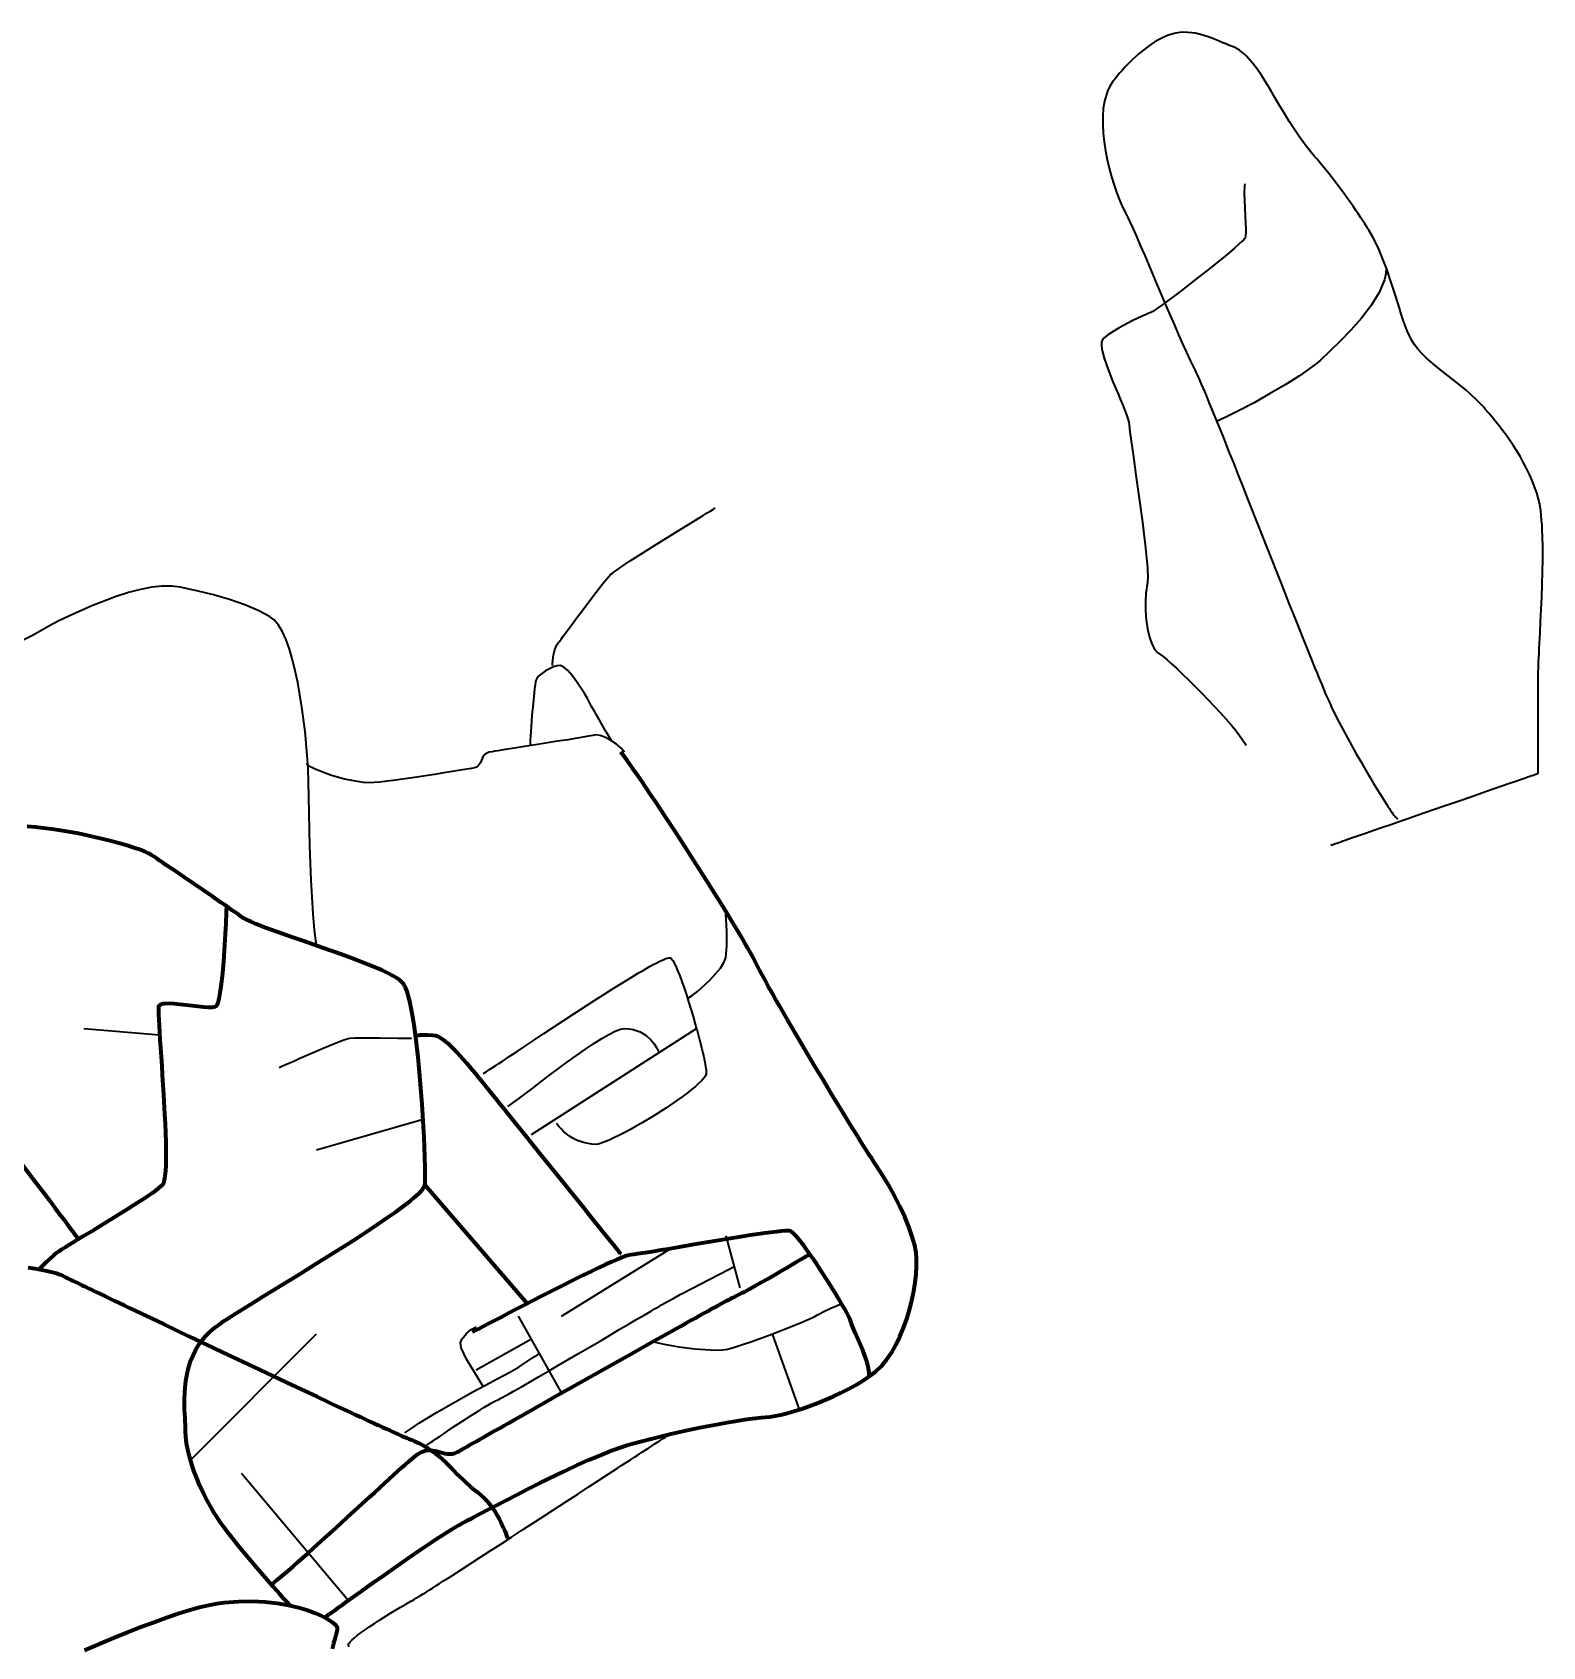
# Model space of a CAD drawing. Header units: inches. Extents: x -107 to 376, y -240 to 294.
# Drawn here: x -13.2 to 53.6, y 208.5 to 279.9 of the extents above; entities that cross this region are included whole.
import ezdxf

# ---------------------------------------------------------------- set-up
doc = ezdxf.new("R2010")
doc.units = ezdxf.units.IN
doc.header["$MEASUREMENT"] = 0
for name, color, linetype in [('Routes 2', 7, 'Continuous'), ('Routes 3', 7, 'Continuous'), ('Routes 4', 7, 'Continuous')]:
    doc.layers.add(name, color=color, linetype=linetype)

msp = doc.modelspace()

# ---------------------------------------------------------------- linework, layer by layer
at = {"layer": 'Routes 2', "color": 7, "lineweight": 106, "true_color": 0xffffff}
msp.add_lwpolyline([(-10.897, 208.37), (-9.621, 208.908), (-9.003, 209.158), (-8.405, 209.394), (-7.828, 209.611), (-7.279, 209.81), (-6.759, 209.986), (-6.273, 210.138), (-5.824, 210.264), (-5.417, 210.361), (-5.054, 210.428), (-4.723, 210.471), (-4.084, 210.521), (-3.479, 210.53), (-2.91, 210.502), (-2.38, 210.443), (-1.892, 210.359), (-1.446, 210.254), (-1.047, 210.134), (-0.695, 210.005), (-0.395, 209.871), (-0.147, 209.739), (0.045, 209.614), (0.179, 209.5), (0.253, 209.404), (0.266, 209.363), (0.264, 209.294), (0.246, 209.187), (0.214, 209.045), (0.169, 208.87), (0.111, 208.666), (0.043, 208.435)], dxfattribs=at)
at = {"layer": 'Routes 3', "color": 7, "lineweight": 70, "true_color": 0xffffff}
for points in [[(-0.282, 209.815), (-0.268, 209.825), (-0.226, 209.855), (-0.159, 209.905), (-0.066, 209.972), (0.049, 210.055), (0.185, 210.153), (0.34, 210.266), (0.514, 210.391), (0.704, 210.528), (0.908, 210.675), (1.126, 210.831), (1.356, 210.995), (1.843, 211.341), (2.357, 211.704), (3.415, 212.443), (3.934, 212.798), (4.428, 213.131), (4.662, 213.287), (4.886, 213.433), (5.097, 213.568), (5.293, 213.692), (5.475, 213.804), (5.639, 213.901), (5.784, 213.983), (5.909, 214.048), (6.031, 214.109), (6.169, 214.179), (6.32, 214.258), (6.486, 214.344), (6.665, 214.437), (6.855, 214.537), (7.269, 214.754), (7.72, 214.989), (8.203, 215.239), (8.711, 215.499), (9.237, 215.763), (10.316, 216.287), (10.856, 216.538), (11.388, 216.775), (11.904, 216.993), (12.399, 217.187), (12.864, 217.354), (13.084, 217.425), (13.295, 217.487), (14.139, 217.713), (15.009, 217.924), (15.877, 218.116), (16.301, 218.203), (16.715, 218.285), (17.113, 218.36), (17.494, 218.428), (17.852, 218.489), (18.186, 218.542), (18.491, 218.586), (18.763, 218.621), (19, 218.647), (19.197, 218.663), (19.392, 218.684), (19.621, 218.722), (19.881, 218.777), (20.166, 218.848), (20.473, 218.935), (20.798, 219.037), (21.136, 219.152), (21.483, 219.281), (22.187, 219.575), (22.535, 219.738), (22.876, 219.912), (23.205, 220.095), (23.518, 220.286), (23.81, 220.486), (24.077, 220.692), (24.323, 220.925), (24.552, 221.201), (24.765, 221.513), (24.96, 221.857), (25.138, 222.225), (25.298, 222.612), (25.439, 223.012), (25.562, 223.419), (25.665, 223.826), (25.748, 224.228), (25.812, 224.618), (25.855, 224.991), (25.876, 225.341), (25.877, 225.661), (25.855, 225.946), (25.836, 226.073), (25.812, 226.189), (25.687, 226.631), (25.535, 227.075), (25.354, 227.525), (25.143, 227.983), (24.901, 228.452), (24.629, 228.934), (24.325, 229.434), (23.989, 229.952), (23.894, 230.097), (23.785, 230.265), (23.663, 230.454), (23.53, 230.664), (23.386, 230.893), (23.232, 231.139), (23.069, 231.401), (22.898, 231.678), (22.72, 231.967), (22.536, 232.268), (22.152, 232.898), (21.755, 233.556), (21.35, 234.23), (20.551, 235.578), (20.171, 236.229), (19.813, 236.848), (19.645, 237.142), (19.486, 237.424), (19.335, 237.692), (19.195, 237.944), (19.067, 238.18), (18.95, 238.398), (18.846, 238.595), (18.756, 238.772), (18.663, 238.951), (18.552, 239.157), (18.423, 239.388), (18.277, 239.641), (18.117, 239.915), (17.943, 240.209), (17.756, 240.519), (17.558, 240.843), (17.35, 241.181), (17.133, 241.53), (16.68, 242.254), (15.726, 243.747), (15.246, 244.487), (14.778, 245.2), (14.552, 245.542), (14.333, 245.871), (14.121, 246.187), (13.92, 246.486), (13.728, 246.767), (13.549, 247.028), (13.383, 247.267), (13.232, 247.481), (13.097, 247.67), (12.978, 247.831), (12.879, 247.962), (12.798, 248.062)], [(-1.815, 210.34), (-1.829, 210.355), (-1.87, 210.4), (-1.935, 210.472), (-2.023, 210.569), (-2.131, 210.689), (-2.257, 210.829), (-2.4, 210.989), (-2.556, 211.166), (-2.725, 211.358), (-2.904, 211.562), (-3.282, 212.001), (-4.066, 212.94), (-4.438, 213.409), (-4.611, 213.635), (-4.774, 213.854), (-4.923, 214.062), (-5.058, 214.259), (-5.175, 214.442), (-5.277, 214.613), (-5.468, 214.955), (-5.643, 215.295), (-5.801, 215.634), (-5.943, 215.968), (-6.068, 216.297), (-6.175, 216.618), (-6.264, 216.93), (-6.336, 217.231), (-6.388, 217.52), (-6.422, 217.794), (-6.437, 218.054), (-6.439, 218.179), (-6.443, 218.316), (-6.45, 218.468), (-6.458, 218.632), (-6.475, 218.995), (-6.481, 219.395), (-6.467, 219.824), (-6.422, 220.271), (-6.385, 220.498), (-6.335, 220.726), (-6.272, 220.955), (-6.195, 221.182), (-6.102, 221.406), (-5.992, 221.627), (-5.863, 221.843), (-5.714, 222.054), (-5.544, 222.256), (-5.351, 222.451), (-5.135, 222.636), (-4.892, 222.811), (-4.755, 222.902), (-4.605, 223.001), (-4.443, 223.106), (-4.268, 223.218), (-4.083, 223.335), (-3.887, 223.458), (-3.468, 223.72), (-3.015, 224), (-2.536, 224.295), (-2.036, 224.602), (-1.521, 224.92), (-0.467, 225.572), (0.58, 226.23), (1.086, 226.554), (1.573, 226.87), (2.035, 227.176), (2.466, 227.47), (2.861, 227.748), (3.043, 227.88), (3.214, 228.007), (3.372, 228.129), (3.518, 228.245), (3.651, 228.356), (3.77, 228.459), (3.873, 228.556), (3.961, 228.646), (4.033, 228.729), (4.088, 228.804), (4.125, 228.87), (4.144, 228.928), (4.149, 228.987), (4.153, 229.062), (4.156, 229.154), (4.158, 229.261), (4.158, 229.384), (4.157, 229.521), (4.155, 229.671), (4.152, 229.835), (4.147, 230.01), (4.142, 230.196), (4.127, 230.6), (4.107, 231.039), (4.083, 231.507), (4.054, 231.998), (4.02, 232.506), (3.982, 233.024), (3.894, 234.069), (3.843, 234.582), (3.788, 235.081), (3.728, 235.56), (3.665, 236.012), (3.597, 236.431), (3.526, 236.812), (3.489, 236.985), (3.451, 237.147), (3.411, 237.295), (3.371, 237.43), (3.33, 237.551), (3.288, 237.656), (3.245, 237.746), (3.201, 237.818), (3.1, 237.927), (3.032, 237.982), (2.95, 238.039), (2.857, 238.098), (2.753, 238.158), (2.512, 238.284), (2.233, 238.415), (1.921, 238.55), (1.58, 238.69), (1.215, 238.833), (0.831, 238.977), (0.433, 239.123), (-0.388, 239.415), (-1.209, 239.701), (-1.608, 239.839), (-1.993, 239.974), (-2.358, 240.103), (-2.7, 240.226), (-3.014, 240.343), (-3.294, 240.452), (-3.536, 240.553), (-3.642, 240.6), (-3.736, 240.644), (-3.818, 240.686), (-3.888, 240.725), (-3.992, 240.796), (-4.101, 240.875), (-4.227, 240.965), (-4.368, 241.065), (-4.523, 241.174), (-4.69, 241.291), (-4.869, 241.415), (-5.25, 241.679), (-5.655, 241.957), (-6.07, 242.241), (-6.482, 242.522), (-6.877, 242.79), (-7.244, 243.038), (-7.412, 243.152), (-7.568, 243.257), (-7.71, 243.353), (-7.837, 243.438), (-7.947, 243.511), (-8.007, 243.546), (-8.078, 243.584), (-8.254, 243.663), (-8.471, 243.747), (-8.725, 243.835), (-9.011, 243.926), (-9.325, 244.018), (-9.664, 244.11), (-10.022, 244.201), (-10.396, 244.29), (-11.173, 244.456), (-11.961, 244.597), (-12.349, 244.655), (-12.727, 244.703), (-13.09, 244.74), (-13.436, 244.764)], [(-4.63, 241.249), (-4.631, 241.23), (-4.633, 241.175), (-4.636, 241.087), (-4.64, 240.968), (-4.646, 240.823), (-4.653, 240.653), (-4.662, 240.462), (-4.672, 240.253), (-4.696, 239.793), (-4.726, 239.296), (-4.763, 238.786), (-4.807, 238.287), (-4.857, 237.823), (-4.885, 237.612), (-4.914, 237.418), (-4.946, 237.245), (-4.979, 237.096), (-5.015, 236.974), (-5.052, 236.881), (-5.091, 236.821), (-5.133, 236.794), (-5.188, 236.78), (-5.257, 236.771), (-5.431, 236.769), (-5.644, 236.783), (-5.887, 236.81), (-6.148, 236.843), (-6.684, 236.91), (-6.937, 236.934), (-7.166, 236.945), (-7.36, 236.938), (-7.442, 236.927), (-7.51, 236.909), (-7.564, 236.884), (-7.604, 236.852), (-7.626, 236.811), (-7.632, 236.785), (-7.635, 236.746), (-7.636, 236.693), (-7.636, 236.626), (-7.632, 236.454), (-7.622, 236.234), (-7.608, 235.973), (-7.589, 235.674), (-7.567, 235.342), (-7.543, 234.981), (-7.517, 234.597), (-7.49, 234.193), (-7.462, 233.775), (-7.408, 232.914), (-7.361, 232.051), (-7.341, 231.63), (-7.325, 231.223), (-7.314, 230.834), (-7.307, 230.467), (-7.307, 230.128), (-7.313, 229.821), (-7.326, 229.55), (-7.346, 229.321), (-7.376, 229.137), (-7.394, 229.064), (-7.414, 229.005), (-7.437, 228.959), (-7.463, 228.926), (-7.537, 228.854), (-7.641, 228.768), (-7.771, 228.669), (-7.926, 228.558), (-8.102, 228.436), (-8.298, 228.305), (-8.51, 228.167), (-8.974, 227.871), (-9.473, 227.56), (-10.493, 226.938), (-10.972, 226.647), (-11.194, 226.512), (-11.403, 226.385), (-11.593, 226.268), (-11.764, 226.163), (-11.913, 226.07), (-12.036, 225.991), (-12.132, 225.927), (-12.198, 225.88), (-12.273, 225.815), (-12.567, 225.54), (-12.696, 225.412), (-12.801, 225.305), (-12.841, 225.263), (-12.872, 225.232), (-12.891, 225.212), (-12.897, 225.205)], [(3.731, 235.538), (3.741, 235.539), (3.77, 235.543), (3.816, 235.548), (3.878, 235.553), (3.954, 235.558), (4.043, 235.562), (4.144, 235.564), (4.254, 235.563), (4.499, 235.548), (4.632, 235.529), (4.706, 235.503), (4.785, 235.464), (4.87, 235.412), (4.96, 235.349), (5.054, 235.275), (5.152, 235.192), (5.354, 235.002), (5.564, 234.788), (5.982, 234.322), (6.181, 234.088), (6.367, 233.864), (6.534, 233.66), (6.614, 233.563), (6.67, 233.493), (6.742, 233.404), (6.829, 233.297), (6.93, 233.173), (7.043, 233.032), (7.169, 232.875), (7.307, 232.705), (7.455, 232.521), (7.613, 232.326), (7.779, 232.119), (7.954, 231.902), (8.136, 231.676), (8.518, 231.202), (8.919, 230.703), (9.332, 230.19), (10.168, 229.151), (10.577, 228.642), (10.972, 228.152), (11.162, 227.916), (11.345, 227.687), (11.522, 227.468), (11.691, 227.258), (11.851, 227.059), (12.001, 226.872), (12.141, 226.697), (12.27, 226.537), (12.387, 226.392), (12.491, 226.262), (12.582, 226.15), (12.657, 226.056), (12.718, 225.98), (12.762, 225.925), (12.789, 225.892), (12.798, 225.88)], [(-13.667, 229.853), (-13.166, 229.191), (-12.672, 228.535), (-12.435, 228.221), (-12.21, 227.921), (-12, 227.64), (-11.807, 227.383), (-11.635, 227.153), (-11.487, 226.955), (-11.423, 226.87), (-11.367, 226.794), (-11.318, 226.728), (-11.277, 226.673), (-11.244, 226.63), (-11.22, 226.598), (-11.206, 226.578), (-11.201, 226.572)], [(4.145, 228.938), (8.668, 223.686)], [(23.784, 220.468), (23.779, 220.644), (23.752, 220.829), (23.708, 221.022), (23.648, 221.22), (23.497, 221.623), (23.326, 222.021), (23.161, 222.393), (23.088, 222.564), (23.028, 222.722), (23.002, 222.796), (22.984, 222.855), (22.941, 222.963), (22.876, 223.104), (22.789, 223.273), (22.684, 223.466), (22.563, 223.681), (22.427, 223.913), (22.28, 224.159), (21.961, 224.675), (21.622, 225.2), (21.451, 225.457), (21.366, 225.582), (21.333, 225.63), (21.305, 225.67), (21.09, 225.977), (20.887, 226.253), (20.701, 226.491), (20.617, 226.593), (20.538, 226.682), (20.467, 226.757), (20.403, 226.818), (20.347, 226.862), (20.301, 226.889), (20.274, 226.897), (20.192, 226.903), (20.063, 226.899), (19.892, 226.886), (19.683, 226.863), (19.44, 226.833), (19.166, 226.796), (18.865, 226.752), (18.542, 226.703), (18.199, 226.65), (17.472, 226.532), (15.959, 226.278), (15.234, 226.155), (14.893, 226.097), (14.571, 226.043), (14.273, 225.993), (14.002, 225.949), (13.762, 225.911), (13.557, 225.879), (13.39, 225.855), (13.266, 225.84), (13.171, 225.827), (13.11, 225.812), (13.038, 225.79), (12.862, 225.727), (12.648, 225.641), (12.4, 225.534), (12.122, 225.408), (11.817, 225.266), (11.489, 225.109), (11.143, 224.941), (10.783, 224.763), (10.033, 224.386), (9.273, 223.998), (8.532, 223.616), (8.179, 223.433), (7.843, 223.258), (7.528, 223.093), (7.237, 222.942), (6.975, 222.805), (6.746, 222.686), (6.553, 222.586), (6.4, 222.508), (6.341, 222.478), (6.292, 222.454), (6.256, 222.437), (6.232, 222.426)], [(-2.645, 211.267), (-2.521, 211.363), (-2.379, 211.477), (-2.221, 211.607), (-2.049, 211.753), (-1.864, 211.912), (-1.666, 212.084), (-1.458, 212.267), (-1.24, 212.461), (-1.013, 212.663), (-0.779, 212.873), (-0.295, 213.312), (0.205, 213.767), (0.708, 214.228), (1.207, 214.685), (1.69, 215.129), (1.924, 215.343), (2.149, 215.55), (2.366, 215.749), (2.574, 215.938), (2.77, 216.116), (2.954, 216.282), (3.124, 216.435), (3.28, 216.574), (3.42, 216.697), (3.542, 216.803), (3.646, 216.891), (3.731, 216.96), (3.804, 217.015), (3.875, 217.061), (4.012, 217.132), (4.141, 217.178), (4.264, 217.201), (4.382, 217.206), (4.496, 217.197), (4.606, 217.177), (4.713, 217.149), (4.924, 217.089), (5.029, 217.064), (5.134, 217.046), (5.242, 217.041), (5.353, 217.052), (5.467, 217.081), (5.586, 217.135), (5.623, 217.155), (5.675, 217.184), (5.741, 217.221), (5.82, 217.266), (5.913, 217.317), (6.018, 217.376), (6.135, 217.442), (6.263, 217.515), (6.403, 217.594), (6.553, 217.678), (6.714, 217.769), (6.884, 217.865), (7.064, 217.967), (7.253, 218.073), (7.45, 218.185), (7.654, 218.301), (7.867, 218.421), (8.086, 218.545), (8.545, 218.804), (9.026, 219.075), (9.525, 219.358), (10.041, 219.649), (10.567, 219.946), (11.642, 220.552), (12.718, 221.159), (13.249, 221.457), (13.769, 221.749), (14.275, 222.033), (14.763, 222.307), (15.231, 222.568), (15.455, 222.694), (15.673, 222.815), (15.883, 222.932), (16.086, 223.045), (16.281, 223.153), (16.468, 223.256), (16.645, 223.354), (16.813, 223.447), (16.972, 223.534), (17.119, 223.615), (17.256, 223.689), (17.382, 223.757), (17.496, 223.818), (17.598, 223.873), (17.687, 223.92), (17.763, 223.959), (17.826, 223.99), (17.874, 224.014), (17.961, 224.055), (18.056, 224.103), (18.159, 224.155), (18.268, 224.212), (18.505, 224.339), (18.759, 224.479), (19.027, 224.629), (19.301, 224.785), (19.847, 225.101), (20.108, 225.254), (20.352, 225.398), (20.575, 225.53), (20.676, 225.591), (20.77, 225.647), (20.855, 225.698), (20.931, 225.743), (20.998, 225.783), (21.054, 225.817), (21.099, 225.844), (21.132, 225.864), (21.152, 225.876), (21.159, 225.88)], [(-13.388, 225.283), (-13.081, 225.236), (-12.789, 225.184), (-12.515, 225.126), (-12.264, 225.061), (-12.147, 225.026), (-12.038, 224.989), (-11.937, 224.95), (-11.843, 224.908), (-11.798, 224.886), (-11.743, 224.858), (-11.674, 224.825), (-11.593, 224.785), (-11.501, 224.74), (-11.396, 224.689), (-11.28, 224.633), (-11.153, 224.572), (-11.015, 224.505), (-10.868, 224.434), (-10.71, 224.358), (-10.542, 224.277), (-10.366, 224.193), (-10.18, 224.103), (-9.987, 224.01), (-9.784, 223.913), (-9.575, 223.813), (-9.357, 223.709), (-9.133, 223.601), (-8.902, 223.491), (-8.422, 223.261), (-7.919, 223.021), (-7.396, 222.772), (-6.857, 222.515), (-6.304, 222.251), (-5.739, 221.983), (-4.589, 221.437), (-3.43, 220.888), (-2.284, 220.347), (-1.723, 220.082), (-1.174, 219.824), (-0.64, 219.574), (-0.124, 219.332), (0.372, 219.101), (0.844, 218.881), (1.07, 218.776), (1.29, 218.675), (1.502, 218.577), (1.706, 218.482), (1.903, 218.392), (2.091, 218.306), (2.271, 218.224), (2.441, 218.147), (2.602, 218.074), (2.753, 218.006), (2.894, 217.944), (3.024, 217.886), (3.144, 217.834), (3.252, 217.787), (3.349, 217.746), (3.433, 217.71), (3.506, 217.681), (3.566, 217.658), (3.678, 217.613), (3.89, 217.516), (4.088, 217.412), (4.275, 217.3), (4.451, 217.182), (4.617, 217.058), (4.775, 216.929), (5.07, 216.662), (5.348, 216.386), (5.618, 216.109), (5.891, 215.837), (6.176, 215.578), (6.326, 215.455), (6.483, 215.337), (6.634, 215.212), (6.776, 215.078), (6.907, 214.935), (7.029, 214.787), (7.141, 214.635), (7.244, 214.481), (7.337, 214.328), (7.422, 214.177), (7.498, 214.031), (7.565, 213.892), (7.623, 213.761), (7.673, 213.641), (7.716, 213.533), (7.75, 213.441), (7.776, 213.366), (7.794, 213.309), (7.805, 213.274), (7.809, 213.262)]]:
    msp.add_lwpolyline(points, dxfattribs=at)
at = {"layer": 'Routes 4', "color": 7, "lineweight": 35, "true_color": 0xffffff}
for points in [[(44.185, 243.946), (44.191, 243.948), (44.209, 243.954), (44.237, 243.964), (44.276, 243.977), (44.326, 243.994), (44.386, 244.015), (44.455, 244.039), (44.534, 244.066), (44.622, 244.097), (44.718, 244.13), (44.823, 244.167), (44.936, 244.206), (45.184, 244.292), (45.461, 244.387), (45.762, 244.492), (46.086, 244.604), (46.429, 244.723), (46.789, 244.847), (47.163, 244.977), (47.549, 245.11), (48.342, 245.385), (49.147, 245.663), (49.942, 245.939), (50.329, 246.072), (50.705, 246.202), (51.067, 246.328), (51.412, 246.447), (51.739, 246.561), (52.043, 246.666), (52.323, 246.763), (52.576, 246.85), (52.798, 246.927), (52.897, 246.961), (52.987, 246.992), (53.068, 247.021), (53.14, 247.045), (53.202, 247.067), (53.255, 247.085), (53.297, 247.1), (53.328, 247.111), (53.348, 247.118), (53.357, 247.121), (53.358, 247.127), (53.358, 247.148), (53.358, 247.185), (53.358, 247.236), (53.358, 247.3), (53.358, 247.376), (53.358, 247.465), (53.358, 247.564), (53.358, 247.674), (53.358, 247.793), (53.358, 248.057), (53.358, 248.35), (53.358, 248.665), (53.358, 248.997), (53.358, 249.685), (53.358, 250.365), (53.358, 250.686), (53.358, 250.987), (53.358, 251.26), (53.358, 251.385), (53.358, 251.501), (53.358, 251.615), (53.361, 251.746), (53.365, 251.895), (53.372, 252.059), (53.38, 252.239), (53.389, 252.433), (53.399, 252.64), (53.41, 252.858), (53.422, 253.088), (53.435, 253.327), (53.46, 253.83), (53.486, 254.36), (53.509, 254.908), (53.544, 256.023), (53.552, 256.573), (53.553, 257.107), (53.543, 257.616), (53.534, 257.859), (53.521, 258.092), (53.506, 258.315), (53.487, 258.526), (53.464, 258.724), (53.438, 258.91), (53.408, 259.08), (53.373, 259.234), (53.291, 259.514), (53.196, 259.789), (53.089, 260.061), (52.971, 260.328), (52.843, 260.591), (52.707, 260.849), (52.564, 261.101), (52.261, 261.587), (51.945, 262.046), (51.785, 262.264), (51.625, 262.473), (51.467, 262.673), (51.311, 262.864), (51.16, 263.046), (51.014, 263.217), (50.979, 263.258), (50.929, 263.314), (50.826, 263.428), (50.612, 263.646), (50.392, 263.853), (50.166, 264.052), (49.705, 264.428), (49.248, 264.785), (48.809, 265.134), (48.602, 265.309), (48.406, 265.486), (48.222, 265.667), (48.054, 265.852), (47.902, 266.044), (47.769, 266.243), (47.657, 266.452), (47.564, 266.672), (47.475, 266.905), (47.388, 267.151), (47.302, 267.409), (47.217, 267.676), (47.044, 268.234), (46.861, 268.814), (46.659, 269.405), (46.432, 269.993), (46.306, 270.284), (46.171, 270.569), (46.025, 270.849), (45.869, 271.121), (45.827, 271.188), (45.807, 271.221), (45.796, 271.237), (45.764, 271.288), (45.691, 271.402), (45.606, 271.531), (45.511, 271.675), (45.407, 271.832), (45.293, 272.001), (45.17, 272.18), (45.038, 272.368), (44.899, 272.565), (44.753, 272.768), (44.44, 273.19), (44.104, 273.623), (43.749, 274.059), (43.566, 274.274), (43.471, 274.384), (43.333, 274.545), (43.069, 274.878), (42.819, 275.223), (42.58, 275.575), (42.352, 275.93), (42.134, 276.287), (41.923, 276.64), (41.719, 276.985), (41.52, 277.321), (41.325, 277.642), (41.132, 277.946), (40.939, 278.228), (40.746, 278.486), (40.552, 278.715), (40.453, 278.817), (40.353, 278.912), (40.253, 278.997), (40.15, 279.073), (40.047, 279.139), (39.941, 279.194), (39.834, 279.239), (39.777, 279.26), (39.665, 279.304), (39.546, 279.355), (39.419, 279.409), (39.146, 279.526), (38.849, 279.642), (38.534, 279.746), (38.205, 279.825), (38.036, 279.851), (37.864, 279.867), (37.691, 279.87), (37.517, 279.86), (37.343, 279.835), (37.255, 279.816), (37.162, 279.791), (36.971, 279.727), (36.782, 279.647), (36.595, 279.553), (36.41, 279.446), (36.228, 279.328), (36.051, 279.201), (35.71, 278.926), (35.392, 278.635), (35.103, 278.342), (34.972, 278.198), (34.849, 278.059), (34.736, 277.927), (34.634, 277.802), (34.587, 277.743), (34.576, 277.729), (34.558, 277.706), (34.517, 277.65), (34.442, 277.531), (34.375, 277.404), (34.316, 277.269), (34.264, 277.127), (34.22, 276.978), (34.184, 276.823), (34.154, 276.661), (34.131, 276.495), (34.105, 276.147), (34.103, 275.783), (34.124, 275.408), (34.165, 275.024), (34.224, 274.635), (34.301, 274.246), (34.391, 273.861), (34.495, 273.482), (34.61, 273.115), (34.733, 272.762), (34.864, 272.428), (35, 272.116), (35.139, 271.828), (35.211, 271.679), (35.286, 271.521), (35.443, 271.181), (35.609, 270.813), (35.781, 270.421), (35.959, 270.008), (36.142, 269.58), (36.517, 268.694), (36.897, 267.796), (37.086, 267.353), (37.273, 266.92), (37.456, 266.501), (37.635, 266.1), (37.807, 265.722), (37.973, 265.371), (38.132, 265.047), (38.177, 264.953), (38.225, 264.848), (38.278, 264.732), (38.335, 264.604), (38.395, 264.466), (38.459, 264.318), (38.527, 264.16), (38.598, 263.992), (38.672, 263.815), (38.75, 263.629), (38.83, 263.435), (38.914, 263.232), (39.089, 262.804), (39.274, 262.348), (39.468, 261.867), (39.67, 261.363), (39.878, 260.84), (40.093, 260.3), (40.313, 259.747), (40.536, 259.182), (40.99, 258.033), (41.447, 256.875), (41.899, 255.731), (42.12, 255.172), (42.336, 254.626), (42.547, 254.094), (42.751, 253.58), (42.948, 253.088), (43.136, 252.619), (43.315, 252.177), (43.482, 251.765), (43.562, 251.571), (43.638, 251.385), (43.712, 251.208), (43.782, 251.041), (43.848, 250.883), (43.911, 250.735), (43.97, 250.597), (44.025, 250.47), (44.077, 250.354), (44.124, 250.249), (44.167, 250.156), (44.206, 250.073), (44.369, 249.74), (44.544, 249.397), (44.917, 248.694), (45.309, 247.989), (45.506, 247.643), (45.701, 247.307), (45.893, 246.983), (46.078, 246.675), (46.254, 246.385), (46.42, 246.117), (46.573, 245.874), (46.644, 245.763), (46.711, 245.66), (46.773, 245.564), (46.831, 245.477), (46.884, 245.398), (46.933, 245.329), (46.975, 245.269), (46.994, 245.242), (47.004, 245.23), (47.008, 245.225), (47.009, 245.223), (47.02, 245.213), (47.039, 245.197), (47.088, 245.152), (47.134, 245.111), (47.149, 245.097), (47.155, 245.092)], [(40.393, 273.167), (40.377, 273.088), (40.366, 272.988), (40.361, 272.87), (40.359, 272.736), (40.366, 272.433), (40.382, 272.1), (40.401, 271.761), (40.418, 271.438), (40.427, 271.151), (40.426, 271.029), (40.422, 270.925), (40.413, 270.841), (40.398, 270.781), (40.387, 270.758), (40.363, 270.727), (40.324, 270.685), (40.271, 270.633), (40.126, 270.5), (39.936, 270.334), (39.706, 270.141), (39.444, 269.924), (39.156, 269.69), (38.85, 269.445), (38.209, 268.939), (37.575, 268.449), (37.278, 268.223), (37.003, 268.018), (36.757, 267.838), (36.547, 267.688), (36.379, 267.575), (36.314, 267.533), (36.261, 267.503), (36.117, 267.441), (36.027, 267.403), (35.922, 267.357), (35.68, 267.246), (35.406, 267.114), (34.833, 266.811), (34.567, 266.652), (34.336, 266.496), (34.239, 266.42), (34.158, 266.348), (34.093, 266.278), (34.056, 266.183), (34.049, 266.05), (34.069, 265.882), (34.112, 265.685), (34.175, 265.464), (34.254, 265.223), (34.346, 264.967), (34.557, 264.429), (34.781, 263.889), (34.889, 263.631), (34.991, 263.386), (35.082, 263.16), (35.16, 262.957), (35.22, 262.782), (35.261, 262.641), (35.277, 262.537), (35.279, 262.492), (35.284, 262.425), (35.293, 262.337), (35.306, 262.228), (35.322, 262.1), (35.341, 261.954), (35.363, 261.791), (35.387, 261.613), (35.443, 261.216), (35.507, 260.772), (35.575, 260.292), (35.647, 259.786), (35.72, 259.264), (35.861, 258.214), (35.924, 257.706), (35.981, 257.222), (36.028, 256.774), (36.064, 256.37), (36.077, 256.189), (36.086, 256.022), (36.092, 255.872), (36.093, 255.74), (36.09, 255.626), (36.082, 255.533), (36.056, 255.393), (36.032, 255.246), (36.014, 255.082), (35.994, 254.716), (35.998, 254.318), (36.028, 253.907), (36.085, 253.505), (36.172, 253.133), (36.228, 252.964), (36.291, 252.81), (36.363, 252.673), (36.443, 252.557), (36.532, 252.464), (36.632, 252.392), (36.769, 252.29), (36.943, 252.146), (37.149, 251.964), (37.381, 251.75), (37.633, 251.51), (37.902, 251.249), (38.465, 250.682), (39.028, 250.093), (39.296, 249.802), (39.548, 249.522), (39.778, 249.258), (39.982, 249.014), (40.154, 248.795), (40.289, 248.608), (40.382, 248.457), (40.411, 248.397), (40.427, 248.348)], [(46.636, 269.467), (46.615, 269.2), (46.553, 268.926), (46.319, 268.364), (45.971, 267.797), (45.542, 267.238), (45.068, 266.702), (44.584, 266.206), (44.126, 265.762), (43.728, 265.387), (43.554, 265.235), (43.338, 265.067), (42.802, 264.694), (42.168, 264.293), (41.482, 263.887), (40.791, 263.499), (40.142, 263.154), (39.582, 262.874), (39.349, 262.767), (39.156, 262.684)], [(9.79, 251.886), (9.79, 251.904), (9.791, 251.953), (9.801, 252.122), (9.829, 252.35), (9.883, 252.591), (9.971, 252.799), (10.035, 252.885), (10.089, 252.954), (10.16, 253.048), (10.246, 253.163), (10.347, 253.298), (10.581, 253.616), (10.85, 253.978), (11.137, 254.364), (11.429, 254.752), (11.711, 255.121), (11.969, 255.45), (12.084, 255.593), (12.188, 255.717), (12.278, 255.821), (12.353, 255.901), (12.415, 255.958), (12.506, 256.028), (12.637, 256.12), (12.802, 256.233), (12.998, 256.362), (13.221, 256.507), (13.729, 256.831), (14.294, 257.185), (15.457, 257.907), (15.988, 258.234), (16.226, 258.381), (16.441, 258.514), (16.627, 258.63), (16.782, 258.726), (16.9, 258.801), (16.977, 258.851)], [(-0.647, 239.505), (-0.733, 240.191), (-0.8, 240.906), (-0.89, 242.392), (-0.938, 243.901), (-0.966, 245.368), (-0.98, 246.067), (-0.997, 246.732), (-1.021, 247.356), (-1.053, 247.93), (-1.153, 248.964), (-1.294, 250.044), (-1.479, 251.128), (-1.589, 251.649), (-1.712, 252.143), (-1.847, 252.602), (-1.995, 253.016), (-2.157, 253.377), (-2.333, 253.675), (-2.524, 253.902), (-2.73, 254.055), (-3.227, 254.321), (-3.822, 254.57), (-4.491, 254.8), (-5.206, 255.008), (-5.943, 255.189), (-6.676, 255.342), (-7.046, 255.396), (-7.466, 255.396), (-7.931, 255.342), (-8.431, 255.243), (-8.957, 255.105), (-9.497, 254.935), (-10.581, 254.526), (-11.601, 254.072), (-12.062, 253.844), (-12.476, 253.626), (-13.178, 253.226), (-13.606, 253)], [(12.394, 248.555), (12.385, 248.57), (12.36, 248.613), (12.267, 248.77), (12.133, 248.999), (11.974, 249.271), (11.648, 249.838), (11.514, 250.078), (11.421, 250.252), (11.33, 250.421), (11.197, 250.649), (10.848, 251.183), (10.656, 251.441), (10.466, 251.659), (10.291, 251.815), (10.142, 251.883), (9.996, 251.877), (9.827, 251.83), (9.475, 251.652), (9.181, 251.424), (9.085, 251.315), (9.04, 251.222), (9.029, 251.153), (9.014, 251.034), (8.995, 250.873), (8.973, 250.677), (8.925, 250.211), (8.877, 249.696), (8.836, 249.191), (8.809, 248.759), (8.803, 248.588), (8.804, 248.457), (8.812, 248.375), (8.828, 248.348)], [(12.965, 248.062), (12.813, 248.238), (12.606, 248.413), (12.369, 248.573), (12.124, 248.703), (11.894, 248.79), (11.702, 248.819), (11.625, 248.807), (11.563, 248.795), (11.472, 248.778), (11.355, 248.757), (11.214, 248.733), (10.871, 248.675), (10.461, 248.608), (10.005, 248.535), (9.028, 248.379), (8.547, 248.303), (8.097, 248.232), (7.696, 248.169), (7.364, 248.116), (7.231, 248.095), (7.121, 248.077), (6.979, 248.052), (6.88, 248.018), (6.805, 247.971), (6.707, 247.85), (6.648, 247.709), (6.591, 247.567), (6.499, 247.446), (6.429, 247.4), (6.336, 247.365), (6.205, 247.341), (5.993, 247.305), (5.71, 247.258), (5.368, 247.203), (4.981, 247.141), (4.563, 247.075), (3.687, 246.942), (2.847, 246.823), (2.476, 246.774), (2.154, 246.737), (1.895, 246.712), (1.676, 246.706), (1.43, 246.72), (1.161, 246.754), (0.589, 246.868), (0.017, 247.027), (-0.492, 247.209), (-0.706, 247.303), (-0.881, 247.394), (-1.011, 247.482), (-1.088, 247.562)], [(15.755, 237.164), (15.954, 237.296), (16.197, 237.485), (16.733, 237.973), (17.203, 238.509), (17.363, 238.758), (17.447, 238.973), (17.491, 239.494), (17.486, 240.133), (17.462, 240.675), (17.451, 240.841), (17.447, 240.903)], [(6.717, 233.848), (6.779, 233.886), (6.855, 233.934), (6.944, 233.99), (7.045, 234.055), (7.157, 234.128), (7.28, 234.209), (7.413, 234.296), (7.556, 234.391), (7.709, 234.492), (7.87, 234.599), (8.216, 234.828), (8.589, 235.077), (8.987, 235.341), (9.403, 235.618), (9.834, 235.903), (10.721, 236.486), (11.611, 237.064), (12.047, 237.344), (12.47, 237.612), (12.876, 237.865), (13.26, 238.101), (13.619, 238.316), (13.787, 238.414), (13.947, 238.506), (14.098, 238.591), (14.239, 238.668), (14.371, 238.738), (14.493, 238.799), (14.603, 238.852), (14.702, 238.896), (14.789, 238.931), (14.863, 238.955), (14.924, 238.97), (14.971, 238.973), (15.004, 238.966), (15.02, 238.954), (15.049, 238.924), (15.08, 238.882), (15.114, 238.828), (15.15, 238.763), (15.229, 238.603), (15.314, 238.405), (15.405, 238.174), (15.501, 237.916), (15.6, 237.635), (15.7, 237.334), (15.801, 237.02), (15.999, 236.37), (16.094, 236.042), (16.14, 235.88), (16.15, 235.842), (16.158, 235.815), (16.173, 235.76), (16.286, 235.337), (16.386, 234.941), (16.429, 234.757), (16.468, 234.585), (16.502, 234.425), (16.531, 234.28), (16.553, 234.151), (16.57, 234.038), (16.579, 233.945), (16.582, 233.871), (16.581, 233.856), (16.579, 233.834), (16.548, 233.754), (16.482, 233.658), (16.385, 233.547), (16.259, 233.423), (16.106, 233.287), (15.93, 233.142), (15.732, 232.989), (15.516, 232.828), (15.285, 232.664), (14.787, 232.326), (14.259, 231.989), (13.723, 231.665), (13.459, 231.513), (13.201, 231.369), (12.952, 231.236), (12.714, 231.114), (12.491, 231.005), (12.285, 230.912), (12.099, 230.835), (11.935, 230.777), (11.796, 230.739), (11.685, 230.722), (11.518, 230.733), (11.359, 230.754), (11.207, 230.786), (11.06, 230.828), (10.919, 230.879), (10.784, 230.94), (10.654, 231.012), (10.529, 231.092), (10.408, 231.183), (10.292, 231.283), (10.18, 231.393), (10.071, 231.513), (9.966, 231.643)], [(-10.936, 235.847), (-7.582, 235.564)], [(7.809, 232.392), (8.017, 232.54), (8.275, 232.731), (8.576, 232.957), (8.911, 233.211), (9.273, 233.487), (9.656, 233.776), (10.451, 234.368), (11.239, 234.929), (11.612, 235.179), (11.96, 235.401), (12.277, 235.585), (12.555, 235.726), (12.786, 235.816), (12.965, 235.847), (13.163, 235.836), (13.346, 235.804), (13.664, 235.691), (13.923, 235.531), (14.128, 235.347), (14.28, 235.164), (14.385, 235.004), (14.445, 234.89), (14.459, 234.859), (14.464, 234.848)], [(8.855, 231.158), (16.149, 235.847)], [(-2.293, 234.12), (-2.263, 234.134), (-2.177, 234.173), (-2.042, 234.234), (-1.866, 234.313), (-1.656, 234.406), (-1.42, 234.512), (-0.896, 234.742), (-0.352, 234.975), (0.153, 235.183), (0.373, 235.269), (0.562, 235.338), (0.712, 235.388), (0.816, 235.413), (1.031, 235.431), (1.342, 235.438), (1.72, 235.436), (2.133, 235.43), (2.949, 235.413), (3.291, 235.409), (3.55, 235.413)], [(-0.647, 230.481), (4.063, 231.841)], [(17.447, 226.683), (18.057, 224.388)], [(10.187, 223.133), (15.009, 226.117)], [(4.145, 217.377), (4.162, 217.388), (4.209, 217.421), (4.284, 217.472), (4.385, 217.541), (4.509, 217.625), (4.653, 217.722), (4.813, 217.831), (4.989, 217.948), (5.371, 218.203), (5.778, 218.471), (6.187, 218.737), (6.576, 218.983), (6.756, 219.094), (6.924, 219.195), (7.075, 219.283), (7.207, 219.356), (7.425, 219.464), (7.5, 219.503), (7.591, 219.551), (7.696, 219.609), (7.815, 219.674), (8.09, 219.829), (8.411, 220.011), (8.771, 220.217), (9.163, 220.444), (9.582, 220.687), (10.021, 220.943), (10.936, 221.478), (11.857, 222.018), (12.304, 222.281), (12.734, 222.534), (13.14, 222.773), (13.517, 222.995), (13.858, 223.195), (14.157, 223.37), (14.288, 223.447), (14.407, 223.517), (14.512, 223.578), (14.602, 223.63), (14.741, 223.71), (14.869, 223.782), (15.141, 223.931), (15.428, 224.084), (16.033, 224.4), (16.653, 224.72), (17.255, 225.033), (17.539, 225.184), (17.807, 225.33)], [(14.25, 222.017), (14.458, 221.951), (14.721, 221.887), (15.362, 221.77), (16.074, 221.682), (16.756, 221.636), (17.055, 221.633), (17.309, 221.646), (17.515, 221.677), (17.785, 221.749), (18.138, 221.858), (18.551, 221.997), (19.474, 222.332), (20.383, 222.686), (20.779, 222.848), (21.107, 222.991), (21.346, 223.104), (21.502, 223.188), (21.806, 223.344), (22.093, 223.48), (22.333, 223.589), (22.498, 223.66), (22.56, 223.686)], [(6.717, 220.026), (5.977, 221.228), (5.748, 221.738), (5.723, 221.947), (5.777, 222.118), (5.987, 222.37), (6.191, 222.537), (6.345, 222.63), (6.406, 222.659)], [(8.265, 223.133), (10.187, 219.723)], [(-6.22, 216.771), (-0.647, 222.345)], [(8.855, 222.108), (6.406, 220.749)], [(20.697, 219.005), (19.507, 222.345)], [(3.261, 217.968), (3.568, 218.185), (3.908, 218.41), (4.66, 218.874), (6.265, 219.781), (7.009, 220.182), (7.343, 220.361), (7.642, 220.521), (7.9, 220.659), (8.11, 220.774), (8.264, 220.863), (8.357, 220.922), (8.9, 221.289), (9.02, 221.365), (9.116, 221.425), (9.18, 221.465), (9.203, 221.479)], [(0.79, 208.515), (0.776, 208.552), (0.767, 208.583), (0.764, 208.609), (0.769, 208.633), (0.782, 208.662), (0.805, 208.695), (0.835, 208.732), (0.873, 208.772), (0.919, 208.817), (1.031, 208.915), (1.168, 209.025), (1.329, 209.145), (1.508, 209.274), (1.705, 209.409), (1.915, 209.55), (2.137, 209.693), (2.6, 209.984), (3.071, 210.268), (3.303, 210.403), (3.528, 210.532), (3.589, 210.567), (3.662, 210.61), (3.747, 210.661), (3.843, 210.72), (3.95, 210.786), (4.067, 210.859), (4.194, 210.938), (4.331, 211.024), (4.477, 211.116), (4.632, 211.215), (4.795, 211.318), (4.966, 211.427), (5.145, 211.542), (5.331, 211.661), (5.723, 211.912), (6.138, 212.18), (6.574, 212.462), (7.028, 212.755), (7.496, 213.058), (7.974, 213.369), (8.461, 213.685), (9.444, 214.325), (10.42, 214.96), (10.897, 215.27), (11.362, 215.573), (11.813, 215.867), (12.246, 216.148), (12.657, 216.416), (12.854, 216.544), (13.044, 216.667), (13.228, 216.786), (13.404, 216.9), (13.572, 217.009), (13.732, 217.113), (13.884, 217.211), (14.027, 217.303), (14.16, 217.389), (14.284, 217.469), (14.398, 217.541), (14.501, 217.607), (14.593, 217.666), (14.674, 217.717), (14.743, 217.76), (14.8, 217.795), (14.844, 217.822), (14.875, 217.84), (15.072, 217.936), (15.259, 218.008), (15.433, 218.058), (15.588, 218.091), (15.718, 218.11), (15.772, 218.115), (15.818, 218.119), (15.855, 218.12), (15.882, 218.121), (15.899, 218.121), (15.904, 218.121)], [(-3.958, 216.196), (0.764, 210.571)]]:
    msp.add_lwpolyline(points, dxfattribs=at)

doc.saveas('drawing.dxf')
